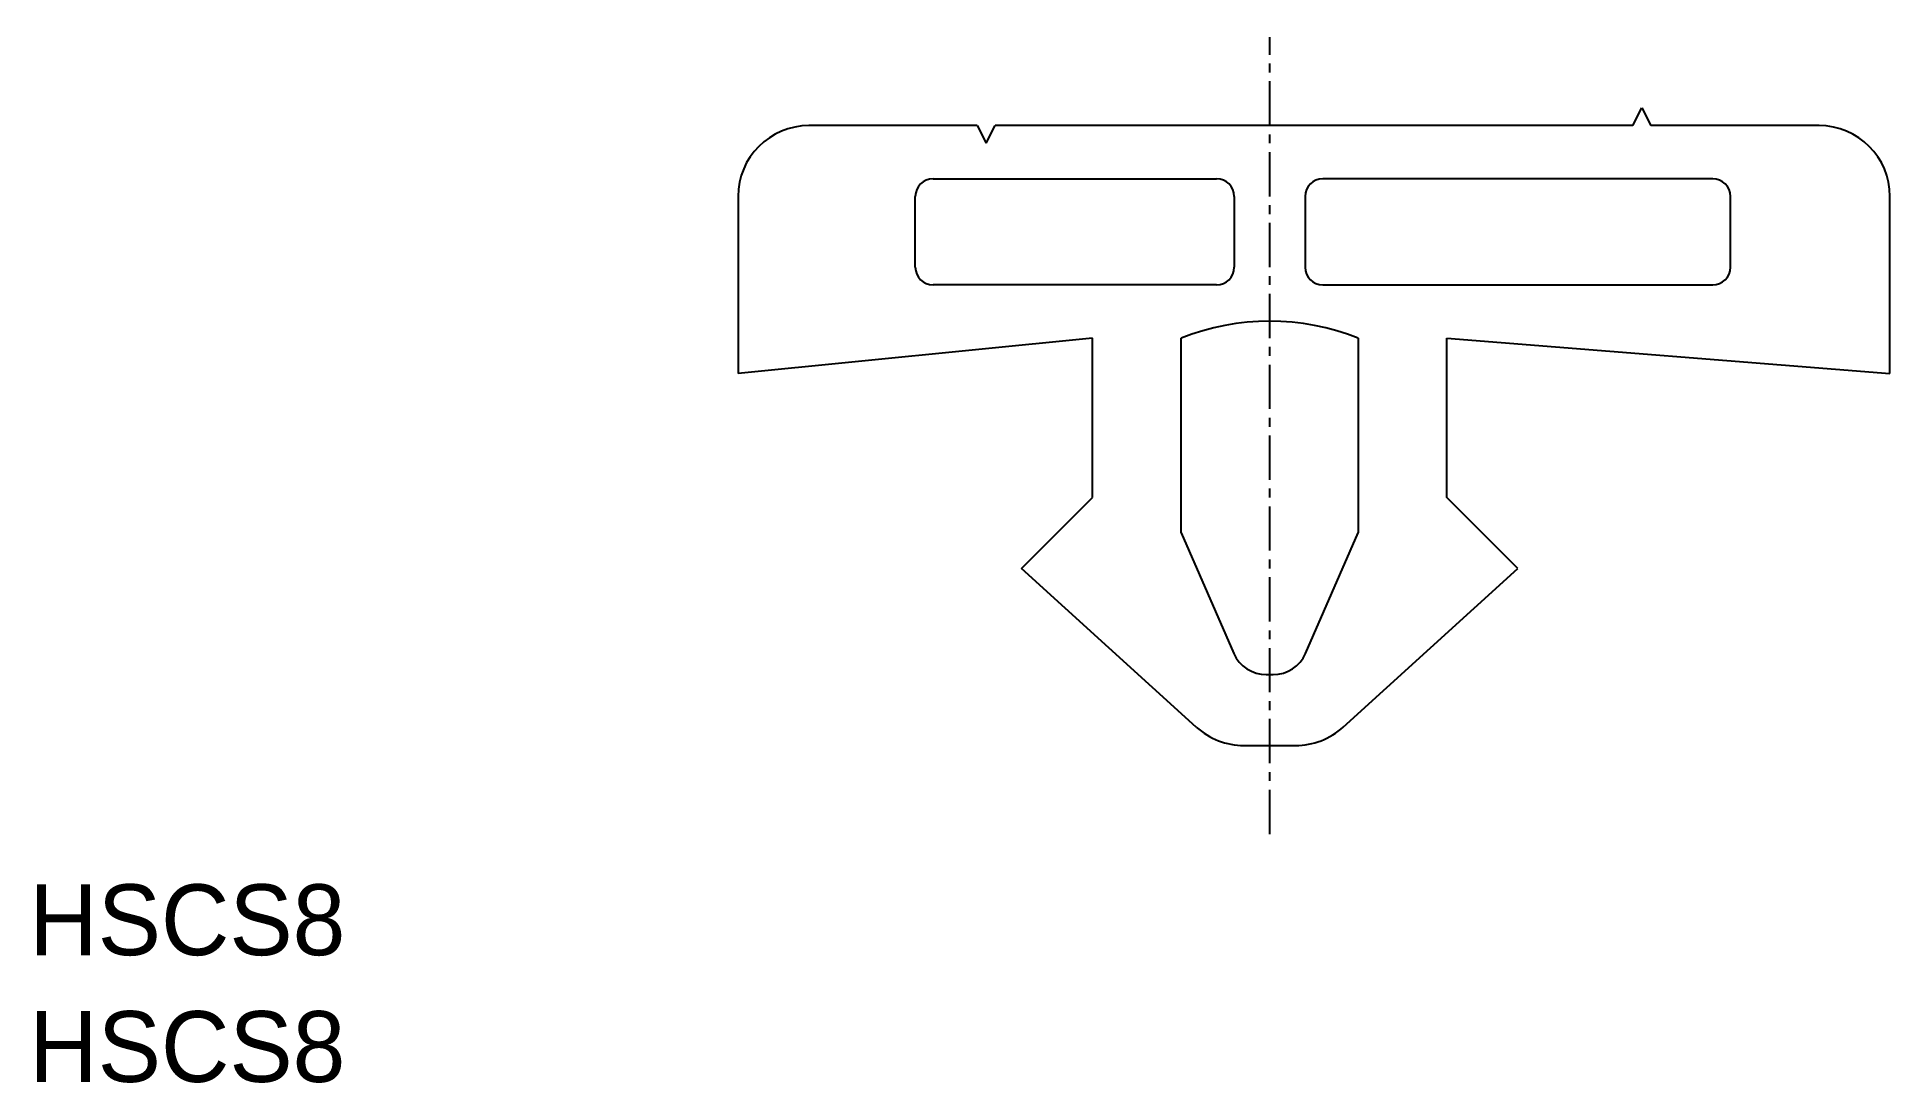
# Model space of a CAD drawing. Extents: x 0.2 to 52.5, y 0 to 29.5.
import ezdxf

# ---------------------------------------------------------------- set-up
doc = ezdxf.new("R2010")
doc.units = 0
doc.linetypes.add('CENTER', pattern=[2, 1.25, -0.25, 0.25, -0.25])
doc.layers.get('0').update_dxf_attribs({"linetype": 'CONTINUOUS'})
doc.layers.add('CENTER', color=1, linetype='CENTER')

msp = doc.modelspace()

# ---------------------------------------------------------------- linework, layer by layer
at = {"color": 7, "linetype": 'CONTINUOUS'}
for p, q in [((45.25, 27), (45.5, 27.5)), ((45.5, 27.5), (45.75, 27)), ((26.75, 27), (22, 27)), ((26.75, 27), (27, 26.5)), ((27, 26.5), (27.25, 27)), ((45.25, 27), (27.25, 27)), ((50.5, 27), (45.75, 27)), ((25.5, 25.5), (33.5, 25.5)), ((47.5, 25.5), (36.5, 25.5)), ((20, 25), (20, 20)), ((25, 23), (25, 25)), ((34, 25), (34, 23)), ((36, 25), (36, 23)), ((48, 23), (48, 25)), ((52.5, 20), (52.5, 25)), ((33.5, 22.5), (25.5, 22.5)), ((36.5, 22.5), (47.5, 22.5)), ((30, 21), (20, 20)), ((30, 16.5), (30, 21)), ((32.5, 15.5), (32.5, 21)), ((37.5, 21), (37.5, 15.5)), ((40, 16.5), (40, 21)), ((40, 21), (52.5, 20)), ((28, 14.5), (30, 16.5)), ((42, 14.5), (40, 16.5)), ((32.5, 15.5), (33.988, 12.099)), ((36.012, 12.099), (37.5, 15.5)), ((32.928, 10.02), (28, 14.5)), ((37.072, 10.02), (42, 14.5)), ((34.904, 11.5), (35.096, 11.5)), ((34.273, 9.5), (35.727, 9.5))]:
    msp.add_line(p, q, dxfattribs=at)
for centre, radius, start, end in [((22, 25), 2, 90, 180), ((50.5, 25), 2, 0, 90), ((25.5, 25), 0.5, 90, 180), ((33.5, 25), 0.5, 0, 90), ((36.5, 25), 0.5, 90, 180), ((47.5, 25), 0.5, 0, 90), ((25.5, 23), 0.5, 180, 270), ((33.5, 23), 0.5, 270, 0), ((36.5, 23), 0.5, 180, 270), ((47.5, 23), 0.5, 270, 0), ((35, 14.75), 6.731, 68.1986, 111.8014), ((34.904, 12.5), 1, 203.6294, 270), ((35.096, 12.5), 1, 270, 336.3706), ((34.273, 11.5), 2, 227.7263, 270), ((35.727, 11.5), 2, 270, 312.2737)]:
    msp.add_arc(centre, radius, start, end, dxfattribs=at)
at = {"layer": 'CENTER', "color": 1, "linetype": 'CENTER'}
msp.add_line((35, 7), (35, 29.5), dxfattribs=at)

# ---------------------------------------------------------------- texts
at = {"color": 7, "linetype": 'CONTINUOUS'}
for p in [(0, 3.579), (0, 0)]:
    msp.add_text('HSCS8', height=2, dxfattribs=at).set_placement(p)

doc.saveas('drawing.dxf')
